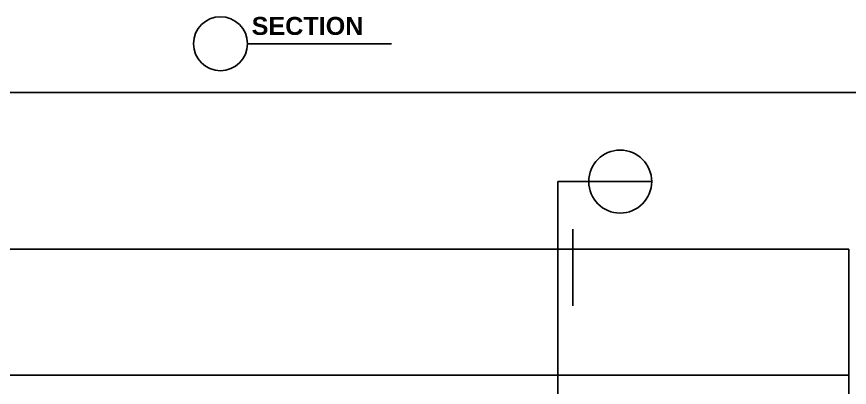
# Model space of a CAD drawing. Header units: inches. Extents: x 3 to 45, y 10.7 to 35.5.
# Drawn here: x 39.485 to 42.261, y 19.896 to 21.132 of the extents above; entities that cross this region are included whole.
import ezdxf

# ---------------------------------------------------------------- set-up
doc = ezdxf.new("R2010")
doc.units = ezdxf.units.IN
doc.header["$MEASUREMENT"] = 0
for name, color, linetype in [('02', 2, 'Continuous'), ('1', 1, 'Continuous'), ('4', 4, 'Continuous')]:
    doc.layers.add(name, color=color, linetype=linetype)
doc.styles.add('HT', font='swisseb.ttf')

msp = doc.modelspace()

# ---------------------------------------------------------------- linework, layer by layer
at = {"layer": '02'}
msp.add_line((40.2545, 21.0421), (40.7345, 21.0421), dxfattribs=at)
msp.add_lwpolyline([(41.2896, 17.4504), (41.2896, 20.5823), (41.6024, 20.5823)], dxfattribs=at)
for centre, radius in [((40.1645, 21.0421), 0.09), ((41.4974, 20.5823), 0.105)]:
    msp.add_circle(centre, radius, dxfattribs=at)
at = {"layer": '1'}
msp.add_lwpolyline([(41.3397, 20.1683), (41.3397, 20.424)], dxfattribs=at)
at = {"layer": '4'}
for p, q in [((24.3249, 20.8798), (44.6511, 20.8798)), ((42.2598, 20.3572), (38.0598, 20.3572)), ((42.2598, 17.5572), (42.2598, 20.3572)), ((42.2598, 19.9372), (38.0598, 19.9372))]:
    msp.add_line(p, q, dxfattribs=at)

# ---------------------------------------------------------------- texts
at = {"layer": '02', "style": 'HT'}
msp.add_text('SECTION', height=0.06, dxfattribs=at).set_placement((40.2685, 21.0715))

doc.saveas('drawing.dxf')
